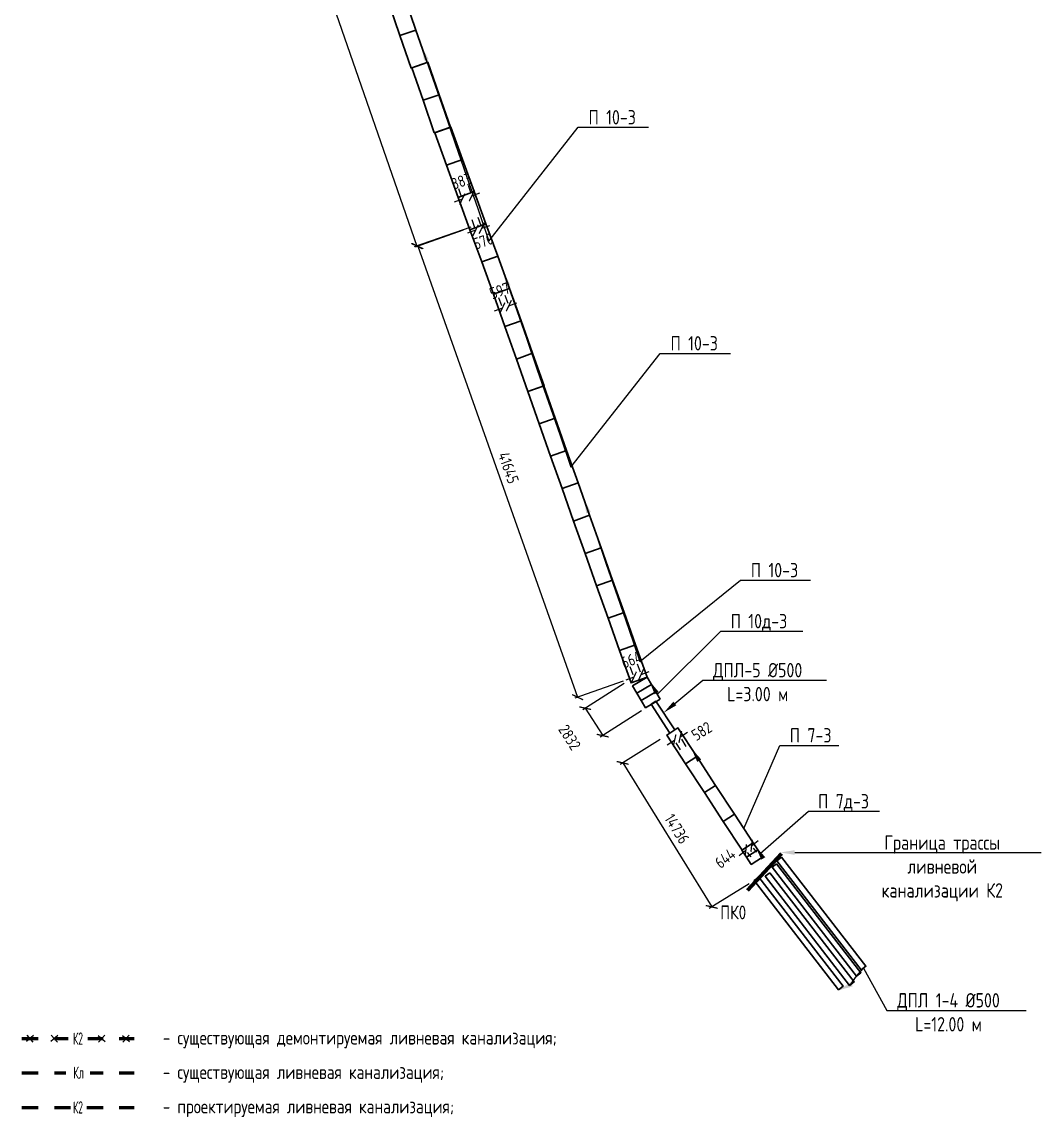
# Model space of a CAD drawing. Header units: millimetres. Extents: x 23457745 to 25202521, y 22218467 to 22861220.
# Drawn here: x 24128369 to 24217034, y 22281633 to 22376963 of the extents above; entities that cross this region are included whole.
import ezdxf
from ezdxf import colors
from ezdxf.entities.mleader import LeaderData, LeaderLine
from ezdxf.math import Vec2, Vec3

# ---------------------------------------------------------------- set-up
doc = ezdxf.new("R2010")
doc.units = ezdxf.units.MM
doc.linetypes.add('Штриховая', pattern=[2822.222233, 1411.111116, -1411.111116])
for name, color, linetype, lineweight in [('Text blocks_Ном._пера__28', 7, 'Continuous', 13), ('ВК_Текст', 7, 'Continuous', 25), ('Лотки К2', 30, 'Continuous', 30), ('Пикеты', 1, 'Continuous', 60), ('Труба К2', 7, 'Continuous', 60)]:
    doc.layers.add(name, color=color, linetype=linetype, lineweight=lineweight)
doc.layers.add('Выноски', color=7, linetype='Continuous')
doc.styles.add('GOST 2.304', font='GOST_type.ttf')
doc.styles.add('GOST_100', font='cs_gost2304.shx', dxfattribs={"width": 0.7, "height": 300})
doc.styles.get("Standard").update_dxf_attribs({"font": 'arial.ttf'})
doc.dimstyles.new('STANDARD$0', dxfattribs={"dimscale": 100, "dimtxt": 2.5, "dimasz": 1, "dimexe": 0.5, "dimexo": 2, "dimgap": 1, "dimtad": 1, "dimdec": 0, "dimzin": 0, "dimdsep": 46, "dimtxsty": 'Standard', "dimblk1": 'OBLIQUE', "dimblk2": 'OBLIQUE', "dimsah": 1, "dimcen": 2, "dimadec": 0, "dimazin": 0, "dimtfac": 1, "dimtdec": 4, "dimtofl": 0, "dimtmove": 2, "dimatfit": 3, "dimldrblk": 'OBLIQUE', "dimfxl": 1, "dimtolj": 1, "dimtzin": 0, "dimarcsym": 0})

# ---------------------------------------------------------------- blocks, each defined once
blk = doc.blocks.new('_ArchTick')
at = {"color": 0, "linetype": 'ByBlock', "const_width": 0.15}
blk.add_lwpolyline([(-0.5, -0.5), (0.5, 0.5)], dxfattribs=at)
blk = doc.blocks.new('*D9')
at = {"color": 0, "lineweight": -2, "transparency": 16777216}
for p, q in [((24185641, 22314727), (24186276, 22315126)), ((24185148, 22314417), (24184513, 22314018)), ((24185667, 22313591), (24185281, 22314206)), ((24186160, 22313901), (24185774, 22314516))]:
    blk.add_line(p, q, dxfattribs=at)
at = {"layer": 'Defpoints', "color": 0, "transparency": 16777216}
for p in [(24185135, 22314437), (24185628, 22314747), (24185641, 22314727)]:
    blk.add_point(p, dxfattribs=at)
at = {"color": 0, "lineweight": -2, "transparency": 16777216, "xscale": 750.0000000000001, "yscale": 750.0000000000001, "zscale": 750.0000000000001}
for p, rotation in [((24185148, 22314417), 32.16562743184361), ((24185641, 22314727), 212.1656274318436)]:
    blk.add_blockref('_ArchTick', p, dxfattribs=dict(at, rotation=rotation))
at = {"color": 0, "transparency": 16777216, "insert": (24187506, 22315227), "char_height": 1000, "attachment_point": 5, "rotation": 32.16563, "style": 'GOST 2.304'}
blk.add_mtext('\\A1;582', dxfattribs=at)
blk = doc.blocks.new('_Oblique')
at = {"color": 0, "linetype": 'ByBlock', "lineweight": -2}
blk.add_line((-0.5, -0.5), (0.5, 0.5), dxfattribs=at)
blk = doc.blocks.new('*D37')
at = {"color": 0, "lineweight": -2, "transparency": 16777216}
for p, q in [((24181264, 22320848), (24181522, 22320154)), ((24181887, 22321079), (24182144, 22320385)), ((24181609, 22319920), (24180905, 22319659)), ((24182231, 22320151), (24182934, 22320411))]:
    blk.add_line(p, q, dxfattribs=at)
at = {"layer": 'Defpoints', "color": 0, "transparency": 16777216}
for p in [(24181612, 22319911), (24182231, 22320151), (24182234, 22320141)]:
    blk.add_point(p, dxfattribs=at)
at = {"color": 0, "lineweight": -2, "transparency": 16777216, "xscale": 750.0000000000001, "yscale": 750.0000000000001, "zscale": 750.0000000000001}
for p, rotation in [((24182231, 22320151), 200.3329451392601), ((24181609, 22319920), 20.33294513926008)]:
    blk.add_blockref('_ArchTick', p, dxfattribs=dict(at, rotation=rotation))
at = {"color": 0, "transparency": 16777216, "insert": (24181398, 22321442), "char_height": 1000, "attachment_point": 5, "rotation": 20.33295, "style": 'GOST 2.304'}
blk.add_mtext('\\A1;664', dxfattribs=at)
blk = doc.blocks.new('*D40')
at = {"color": 0, "lineweight": -2, "transparency": 16777216}
for p, q in [((24167181, 22362760), (24167426, 22362062)), ((24166348, 22362468), (24166593, 22361770)), ((24167509, 22361826), (24168216, 22362074)), ((24166676, 22361534), (24165968, 22361286))]:
    blk.add_line(p, q, dxfattribs=at)
at = {"layer": 'Defpoints', "color": 0, "transparency": 16777216}
for p in [(24167509, 22361826), (24167512, 22361817), (24166679, 22361525)]:
    blk.add_point(p, dxfattribs=at)
at = {"color": 0, "lineweight": -2, "transparency": 16777216, "xscale": 750.0000000000001, "yscale": 750.0000000000001, "zscale": 750.0000000000001}
for p, rotation in [((24166676, 22361534), 19.33773790029869), ((24167509, 22361826), 199.3377379002986)]:
    blk.add_blockref('_ArchTick', p, dxfattribs=dict(at, rotation=rotation))
at = {"color": 0, "transparency": 16777216, "insert": (24166595, 22363096), "char_height": 1000, "attachment_point": 5, "rotation": 19.33774, "style": 'GOST 2.304'}
blk.add_mtext('\\A1;883', dxfattribs=at)
blk = doc.blocks.new('*D41')
at = {"color": 0, "lineweight": -2, "transparency": 16777216}
for p, q in [((24167506, 22359765), (24167752, 22359057)), ((24168044, 22359952), (24168291, 22359244)), ((24167834, 22358821), (24167126, 22358574)), ((24168373, 22359008), (24169081, 22359255))]:
    blk.add_line(p, q, dxfattribs=at)
at = {"layer": 'Defpoints', "color": 0, "transparency": 16777216}
for p in [(24167834, 22358821), (24168373, 22359008), (24168373, 22359008)]:
    blk.add_point(p, dxfattribs=at)
at = {"color": 0, "lineweight": -2, "transparency": 16777216, "xscale": 750.0000000000001, "yscale": 750.0000000000001, "zscale": 750.0000000000001}
for p, rotation in [((24167834, 22358821), 19.18886903696524), ((24168373, 22359008), 199.1888690369652)]:
    blk.add_blockref('_ArchTick', p, dxfattribs=dict(at, rotation=rotation))
at = {"color": 0, "transparency": 16777216, "insert": (24168488, 22357868), "char_height": 1000, "attachment_point": 5, "rotation": 19.18887, "style": 'GOST 2.304'}
blk.add_mtext('\\A1;570', dxfattribs=at)
blk = doc.blocks.new('*D42')
at = {"color": 0, "lineweight": -2, "transparency": 16777216}
for p, q in [((24170390, 22353183), (24170641, 22352488)), ((24169829, 22352981), (24170080, 22352285)), ((24170726, 22352252), (24171431, 22352507)), ((24170164, 22352050), (24169459, 22351796))]:
    blk.add_line(p, q, dxfattribs=at)
at = {"layer": 'Defpoints', "color": 0, "transparency": 16777216}
for p in [(24170726, 22352252), (24170729, 22352243), (24170168, 22352040)]:
    blk.add_point(p, dxfattribs=at)
at = {"color": 0, "lineweight": -2, "transparency": 16777216, "xscale": 750.0000000000001, "yscale": 750.0000000000001, "zscale": 750.0000000000001}
for p, rotation in [((24170164, 22352050), 19.83123365021472), ((24170726, 22352252), 199.8312336502147)]:
    blk.add_blockref('_ArchTick', p, dxfattribs=dict(at, rotation=rotation))
at = {"color": 0, "transparency": 16777216, "insert": (24169936, 22353563), "char_height": 1000, "attachment_point": 5, "rotation": 19.83123, "style": 'GOST 2.304'}
blk.add_mtext('\\A1;597', dxfattribs=at)
blk = doc.blocks.new('*D43')
at = {"color": 0, "lineweight": -2, "transparency": 16777216}
for p, q in [((24191849, 22305250), (24192433, 22305720)), ((24191347, 22304846), (24190762, 22304375)), ((24191798, 22304285), (24191503, 22304651)), ((24192300, 22304689), (24192005, 22305055))]:
    blk.add_line(p, q, dxfattribs=at)
at = {"layer": 'Defpoints', "color": 0, "lineweight": 30, "transparency": 16777216}
for p in [(24191673, 22305468), (24191171, 22305064), (24191849, 22305250)]:
    blk.add_point(p, dxfattribs=at)
at = {"color": 0, "lineweight": -2, "transparency": 16777216, "xscale": 750.0000000000001, "yscale": 750.0000000000001, "zscale": 750.0000000000001}
for p, rotation in [((24191347, 22304846), 38.82638428892812), ((24191849, 22305250), 218.8263842889282)]:
    blk.add_blockref('_ArchTick', p, dxfattribs=dict(at, rotation=rotation))
at = {"color": 0, "transparency": 16777216, "insert": (24189545, 22304163), "char_height": 1000, "attachment_point": 5, "rotation": 38.82638, "style": 'GOST 2.304'}
blk.add_mtext('\\A1;644', dxfattribs=at)
blk = doc.blocks.new('*D62')
at = {"color": 0, "lineweight": -2, "transparency": 16777216}
for p, q in [((24147973, 22415143), (24143042, 22413433)), ((24143279, 22413515), (24162717, 22357455)), ((24167411, 22359083), (24162480, 22357373))]:
    blk.add_line(p, q, dxfattribs=at)
at = {"layer": 'Defpoints', "color": 0, "transparency": 16777216}
for p in [(24148918, 22415471), (24168356, 22359411), (24162717, 22357455)]:
    blk.add_point(p, dxfattribs=at)
at = {"color": 0, "lineweight": -2, "transparency": 16777216, "xscale": 750, "yscale": 750, "zscale": 750}
for p, rotation in [((24143279, 22413515), 109.1232537961037), ((24162717, 22357455), 289.1232537961037)]:
    blk.add_blockref('_ArchTick', p, dxfattribs=dict(at, rotation=rotation))
at = {"color": 0, "transparency": 16777216, "insert": (24153943, 22385813), "char_height": 1000, "attachment_point": 5, "rotation": 289.12325, "style": 'GOST 2.304'}
blk.add_mtext('\\A1;59334', dxfattribs=at)
blk = doc.blocks.new('*D63')
at = {"color": 0, "lineweight": -2, "transparency": 16777216}
for p, q in [((24166770, 22358844), (24162577, 22357360)), ((24162812, 22357443), (24176709, 22318185)), ((24180666, 22319586), (24176473, 22318102))]:
    blk.add_line(p, q, dxfattribs=at)
at = {"layer": 'Defpoints', "color": 0, "transparency": 16777216}
for p in [(24167712, 22359178), (24181609, 22319920), (24176709, 22318185)]:
    blk.add_point(p, dxfattribs=at)
at = {"color": 0, "lineweight": -2, "transparency": 16777216, "xscale": 750, "yscale": 750, "zscale": 750}
for p, rotation in [((24162812, 22357443), 109.4927663873839), ((24176709, 22318185), 289.4927663873839)]:
    blk.add_blockref('_ArchTick', p, dxfattribs=dict(at, rotation=rotation))
at = {"color": 0, "transparency": 16777216, "insert": (24170704, 22338148), "char_height": 1000, "attachment_point": 5, "rotation": 289.49277, "style": 'GOST 2.304'}
blk.add_mtext('\\A1;41645', dxfattribs=at)
blk = doc.blocks.new('*D64')
at = {"color": 0, "lineweight": -2, "transparency": 16777216}
for p, q in [((24180765, 22319383), (24177163, 22317093)), ((24177374, 22317227), (24178894, 22314837)), ((24182285, 22316994), (24178683, 22314703))]:
    blk.add_line(p, q, dxfattribs=at)
at = {"layer": 'Defpoints', "color": 0, "lineweight": 30, "transparency": 16777216}
for p in [(24181609, 22319920), (24183128, 22317530), (24178894, 22314837)]:
    blk.add_point(p, dxfattribs=at)
at = {"color": 0, "lineweight": -2, "transparency": 16777216, "xscale": 750, "yscale": 750, "zscale": 750}
for p, rotation in [((24177374, 22317227), 122.4554157587779), ((24178894, 22314837), 302.4554157587779)]:
    blk.add_blockref('_ArchTick', p, dxfattribs=dict(at, rotation=rotation))
at = {"color": 0, "transparency": 16777216, "insert": (24176023, 22314689), "char_height": 1000, "attachment_point": 5, "rotation": 302.45542, "style": 'GOST 2.304'}
blk.add_mtext('\\A1;2832', dxfattribs=at)
blk = doc.blocks.new('*D65')
at = {"color": 0, "lineweight": -2, "transparency": 16777216}
for p, q in [((24183905, 22314486), (24180421, 22312333)), ((24180633, 22312464), (24188380, 22299928)), ((24191652, 22301950), (24188167, 22299797))]:
    blk.add_line(p, q, dxfattribs=at)
at = {"layer": 'Defpoints', "color": 0, "transparency": 16777216}
for p in [(24184756, 22315012), (24192503, 22302476), (24188380, 22299928)]:
    blk.add_point(p, dxfattribs=at)
at = {"color": 0, "lineweight": -2, "transparency": 16777216, "xscale": 750, "yscale": 750, "zscale": 750}
for p, rotation in [((24180633, 22312464), 121.7144040935792), ((24188380, 22299928), 301.7144040935793)]:
    blk.add_blockref('_ArchTick', p, dxfattribs=dict(at, rotation=rotation))
at = {"color": 0, "transparency": 16777216, "insert": (24185358, 22306722), "char_height": 1000, "attachment_point": 5, "rotation": 301.7144, "style": 'GOST 2.304'}
blk.add_mtext('\\A1;14736', dxfattribs=at)
blk = doc.blocks.new('Плита_П10-3')
at = {"lineweight": 30}
blk.add_lwpolyline([(1495, 740), (-1495, 740), (-1495, -740), (1495, -740)], close=True, dxfattribs=at)
at = {"layer": 'Defpoints', "color": 1, "lineweight": 30}
blk.add_attdef('ПЛИТА_П10-3', (-1019, -101), '', height=250, dxfattribs=at)
blk = doc.blocks.new('Плита_П10д-3')
at = {"lineweight": 30}
blk.add_lwpolyline([(370, 740), (-370, 740), (-370, -740), (370, -740)], close=True, dxfattribs=at)
at = {"color": 1, "lineweight": 30}
blk.add_attdef('ПЛИТА_П10Д-3', (-1054, -76), '', height=250, dxfattribs=at)
blk = doc.blocks.new('Плита_П7-3')
at = {"lineweight": 30}
blk.add_lwpolyline([(1495, 580), (-1495, 580), (-1495, -580), (1495, -580)], close=True, dxfattribs=at)
at = {"layer": 'Defpoints', "color": 1, "lineweight": 30}
blk.add_attdef('ПЛИТА_П7-3', (-902, -146), '', height=250, dxfattribs=at)
blk = doc.blocks.new('Плита_П7д-3')
at = {"lineweight": 30}
blk.add_lwpolyline([(370, 580), (-370, 580), (-370, -580), (370, -580)], close=True, dxfattribs=at)
at = {"layer": 'Defpoints', "color": 1, "lineweight": 30}
blk.add_attdef('ПЛИТА_П7Д-3', (-1023, -31), '', height=250, dxfattribs=at)
blk = doc.blocks.new('*U4')
at = {"color": 255}
blk.add_wipeout([(-200, 125), (200, 125), (200, -125), (-200, -125)], dxfattribs=at)
at = {"layer": 'ВК_Текст', "insert": (0, 0), "char_height": 250, "attachment_point": 5, "style": 'GOST_100'}
blk.add_mtext('К2', dxfattribs=at)
blk = doc.blocks.new('hfdsaf')
at = {"color": 255}
blk.add_wipeout([(-1038, 533), (1038, 533), (1038, -533), (-1038, -533)], dxfattribs=at)
at = {"layer": 'ВК_Текст', "insert": (51, 25), "char_height": 1066.7, "attachment_point": 5, "rotation": 359.99126, "style": 'GOST_100'}
blk.add_mtext('Кл', dxfattribs=at)

msp = doc.modelspace()

# ---------------------------------------------------------------- linework, layer by layer
for p, q in [((24129388.478, 22288733.471, 72631.988), (24128773.107, 22288199.451, -72639.161)), ((24129347.802, 22288158.776, 72631.988), (24128813.783, 22288774.146, -72639.161)), ((24131497.601, 22288733.471, 72643.822), (24130882.231, 22288199.451, -72627.327)), ((24131456.925, 22288158.776, 72643.822), (24130922.906, 22288774.146, -72627.327)), ((24135001.813, 22288733.471, 72643.822), (24135617.183, 22288199.451, -72627.327)), ((24135042.489, 22288158.776, 72643.822), (24135576.508, 22288774.146, -72627.327)), ((24137110.937, 22288733.471, 72631.988), (24137726.307, 22288199.451, -72639.161)), ((24137151.612, 22288158.776, 72631.988), (24137685.631, 22288774.146, -72639.161))]:
    msp.add_line(p, q)
at = {"layer": 'Лотки К2'}
for points in [[(24183519.814, 22317845.226), (24185159.221, 22315332.789), (24184740.482, 22315059.554), (24183101.074, 22317571.992)], [(24194023.384, 22303685.717), (24201363.154, 22294192.152), (24200967.589, 22293886.328), (24193627.819, 22303379.893)], [(24194447.603, 22304250.997), (24201787.373, 22294757.432), (24201391.808, 22294451.608), (24194052.038, 22303945.173)], [(24193429.473, 22302898.094), (24200769.243, 22293404.529), (24200373.678, 22293098.706), (24193033.908, 22302592.271)], [(24192467.675, 22302521.15), (24199807.446, 22293027.585), (24199411.88, 22292721.761), (24192072.11, 22302215.326)]]:
    msp.add_lwpolyline(points, close=True, dxfattribs=at)
at = {"layer": 'Пикеты', "color": 240, "lineweight": 70, "true_color": 0xed1f24}
msp.add_line((24191486.225, 22301390.208), (24194462.235, 22304569.622), dxfattribs=at)
at = {"layer": 'Труба К2', "linetype": 'Штриховая'}
for p, q in [((24128368.949, 22288466.496), (24138130.465, 22288466.496)), ((24128368.949, 22285471.614), (24138130.465, 22285471.614))]:
    msp.add_line(p, q, dxfattribs=at)

# ---------------------------------------------------------------- block references
at = {"color": 1, "lineweight": 30}
for name, p, rotation in [('Плита_П10-3', (24161463.872, 22377427.84), 289.0537432437317), ('Плита_П10-3', (24162439.972, 22374601.653), 289.0537432437317), ('Плита_П10-3', (24163481.214, 22371797.966), 289.0537432437317), ('Плита_П10-3', (24164457.314, 22368971.779), 289.0537432437317), ('Плита_П10-3', (24165486.041, 22366151.526), 290.0000000000001), ('Плита_П10-3', (24166508.681, 22363341.845), 290.0000000000001), ('Плита_П10-3', (24167531.322, 22360532.164), 290.0000000000001), ('Плита_П10-3', (24168553.962, 22357722.483), 290.0000000000001), ('Плита_П10-3', (24169576.602, 22354912.802), 290.0000000000001), ('Плита_П10-3', (24170590.252, 22352093.932), 289.5565929354635), ('Плита_П10-3', (24171591.118, 22349276.421), 289.5565929354635), ('Плита_П10-3', (24172591.984, 22346458.91), 289.5565929354635), ('Плита_П10-3', (24173573.821, 22343634.64), 289.5565929354635), ('Плита_П10-3', (24174555.659, 22340810.369), 289.5565929354635), ('Плита_П10-3', (24175556.525, 22337992.859), 289.5565929354635), ('Плита_П10-3', (24176557.391, 22335175.348), 289.5565929354635), ('Плита_П10-3', (24177558.257, 22332357.837), 289.5565929354635), ('Плита_П10-3', (24178559.123, 22329540.326), 289.5565929354635), ('Плита_П10-3', (24179559.989, 22326722.815), 289.5565929354635), ('Плита_П10-3', (24180560.855, 22323905.304), 289.5565929354635), ('Плита_П10-3', (24181561.721, 22321087.794), 289.5565929354635), ('Плита_П10д-3', (24182315.063, 22319228.885), 300.9457362167798), ('Плита_П10д-3', (24182695.59, 22318594.22), 300.9457362167798), ('Плита_П10д-3', (24183076.118, 22317959.556), 300.9457362167798), ('Плита_П7-3', (24185768.615, 22313945.311), 303.2071911302552), ('Плита_П7-3', (24187406.143, 22311443.592), 303.2071911302552), ('Плита_П7-3', (24189043.672, 22308941.872), 303.2071911302552), ('Плита_П7-3', (24190681.2, 22306440.152), 303.2071911302552), ('Плита_П7д-3', (24191700.335, 22304880.741), 303), ('Плита_П7д-3', (24192103.367, 22304260.125), 303)]:
    msp.add_blockref(name, p, dxfattribs=dict(at, rotation=rotation))
at = {"layer": 'ВК_Текст', "xscale": 4.266666666666672, "yscale": 4.266666666666672, "zscale": 4.266666666666672}
msp.add_blockref('*U4', (24133249.626, 22282476.732), dxfattribs=at)

# ---------------------------------------------------------------- texts
at = {"layer": 'Text blocks_Ном._пера__28', "style": 'GOST 2.304'}
for s, p in [('- существующая демонтируемая ливневая канализация;', (24140621.387, 22287948.952)), ('- существующая ливневая канализация;', (24140621.387, 22284954.07)), ('- проектируемая ливневая канализация;', (24140621.387, 22281959.188))]:
    msp.add_text(s, height=1200, dxfattribs=at).set_placement(p)
at = {"layer": 'Пикеты', "style": 'GOST 2.304'}
msp.add_text('ПК0', height=1200, dxfattribs=at).set_placement((24189123.001, 22298846.003, -101739))

# ---------------------------------------------------------------- dimensions: what is measured, and where the dimension line sits
for p1, p2, distance, override, picture, middle in [((24148918.254, 22415470.58), (24168356.253, 22359410.579), -5969.102, {"dimscale": 500, "dimtxt": 2, "dimasz": 1.5, "dimtxsty": 'GOST 2.304', "dimblk1": 'ArchTick', "dimblk2": 'ArchTick', "dimatfit": 2}, '*D62', (24153943.042, 22385812.929)), ((24166679.081, 22361524.584), (24167511.82, 22361816.821), 9.842, {"dimscale": 500, "dimtxt": 2, "dimasz": 1.5, "dimtxsty": 'GOST 2.304', "dimblk1": 'ArchTick', "dimblk2": 'ArchTick'}, '*D40', (24166595.369, 22363095.701)), ((24167712.253, 22359177.58), (24181608.547, 22319919.905), -5197.719, {"dimscale": 500, "dimtxt": 2, "dimasz": 1.5, "dimtxsty": 'GOST 2.304', "dimblk1": 'ArchTick', "dimblk2": 'ArchTick', "dimatfit": 2}, '*D63', (24170703.953, 22338148.253)), ((24170167.924, 22352040.346), (24170729.055, 22352242.712), 10.315, {"dimscale": 500, "dimtxt": 2, "dimasz": 1.5, "dimtxsty": 'GOST 2.304', "dimblk1": 'ArchTick', "dimblk2": 'ArchTick'}, '*D42', (24169935.872, 22353562.948)), ((24181611.936, 22319910.761), (24182234.469, 22320141.45), 9.752, {"dimscale": 500, "dimtxt": 2, "dimasz": 1.5, "dimtxsty": 'GOST 2.304', "dimblk1": 'ArchTick', "dimblk2": 'ArchTick'}, '*D37', (24181398.353, 22321442.453)), ((24181608.547, 22319919.905), (24183128.339, 22317530.208), -5018.186, {"dimscale": 500, "dimtxt": 2, "dimasz": 1.5, "dimtxsty": 'GOST 2.304', "dimblk1": 'ArchTick', "dimblk2": 'ArchTick', "dimatfit": 2}, '*D64', (24176022.719, 22314689.322)), ((24184756.009, 22315011.716), (24192502.569, 22302476.017), -4846.313, {"dimscale": 500, "dimtxt": 2, "dimasz": 1.5, "dimtxsty": 'GOST 2.304', "dimblk1": 'ArchTick', "dimblk2": 'ArchTick', "dimatfit": 2}, '*D65', (24185357.919, 22306722.291))]:
    dim = msp.add_aligned_dim(p1=p1, p2=p2, distance=distance, dimstyle='STANDARD$0', override=override)
    dim.commit()
    dim.dimension.update_dxf_attribs({"geometry": picture, "text_midpoint": middle})
for base, p1, p2, angle, picture, middle in [((24168372.789, 22359008.115), (24167834.494, 22358820.69), (24168372.816, 22359008.036), 19.18886904, '*D41', (24168487.632, 22357868.054)), ((24185640.755, 22314727.221), (24185134.992, 22314437.387), (24185628.03, 22314747.456), 32.16562743, '*D9', (24187505.557, 22315227.162)), ((24191848.757, 22305249.503), (24191171.253, 22305063.58), (24191673.254, 22305467.58), 38.82638429, '*D43', (24189544.955, 22304163.221))]:
    dim = msp.add_linear_dim(base=base, p1=p1, p2=p2, angle=angle, dimstyle='STANDARD$0', override={"dimscale": 500, "dimtxt": 2, "dimasz": 1.5, "dimtxsty": 'GOST 2.304', "dimblk1": 'ArchTick', "dimblk2": 'ArchTick'})
    dim.commit()
    dim.dimension.update_dxf_attribs({"geometry": picture, "text_midpoint": middle, "dimtype": 161})

# ---------------------------------------------------------------- leaders
at = {"layer": 'Выноски', "color": 0, "lineweight": -2}
ml = msp.add_multileader_mtext('Standard', dxfattribs=at)
ml.set_content('{\\C0;П 10-3}', color=5, style='GOST 2.304')
ml.set_leader_properties(lineweight=-3)
ml.build(insert=Vec2(0, 0))
ml.multileader.update_dxf_attribs({"text_left_attachment_type": 6, "text_right_attachment_type": 6, "dogleg_length": 1, "arrow_head_size": 1250, "scale": 500})
ctx = ml.context
ctx.base_point, ctx.scale, ctx.char_height, ctx.arrow_head_size, ctx.landing_gap_size, ctx.plane_origin = Vec3(24176874.114, 22367789.382, -110215), 500, 1250, 1250, 900, Vec3(24170107.267, 22350987.526, -110215)
ctx.left_attachment, ctx.right_attachment, ctx.text_align_type = 6, 6, 1
notes = []
notes.append((ctx, [(0, (1, 1, 0), (24176774.266, 22367789.382, -110215), (1, 0), 99.848, [(6, [(24163139.43, 22374843.23, -110215), (24164115.53, 22372017.044, -110215), (24165091.63, 22369190.858, -110215), (24166067.73, 22366364.671, -110215), (24167043.83, 22363538.485, -110215), (24168019.93, 22360712.299, -110215), (24168996.031, 22357886.113, -110215)], 0, [])])]))
ctx.mtext.insert, ctx.mtext.alignment, ctx.mtext.flow_direction = Vec3(24179725.955, 22369289.382, -110215), 2, 5
ml = msp.add_multileader_mtext('Standard', dxfattribs=at)
ml.set_content('{\\C0;П 10-3}', color=5, style='GOST 2.304')
ml.set_leader_properties(lineweight=-3)
ml.build(insert=Vec2(0, 0))
ml.multileader.update_dxf_attribs({"text_left_attachment_type": 6, "text_right_attachment_type": 6, "dogleg_length": 1, "arrow_head_size": 1250, "scale": 500})
ctx = ml.context
ctx.base_point, ctx.scale, ctx.char_height, ctx.arrow_head_size, ctx.landing_gap_size, ctx.plane_origin = Vec3(24184006.659, 22348112.049, -110215), 500, 1250, 1250, 900, Vec3(24177239.812, 22331310.193, -110215)
ctx.left_attachment, ctx.right_attachment, ctx.text_align_type = 6, 6, 1
notes.append((ctx, [(0, (1, 1, 0), (24183906.811, 22348112.049, -110215), (1, 0), 99.848, [(6, [(24170271.975, 22355165.897, -110215), (24171248.075, 22352339.711, -110215), (24172224.175, 22349513.525, -110215), (24173200.275, 22346687.338, -110215), (24174176.375, 22343861.152, -110215), (24175152.476, 22341034.966, -110215), (24176128.576, 22338208.78, -110215)], 0, [])])]))
ctx.mtext.insert, ctx.mtext.alignment, ctx.mtext.flow_direction = Vec3(24186858.5, 22349612.049, -110215), 2, 5
ml = msp.add_multileader_mtext('Standard', dxfattribs=at)
ml.set_content('{\\C0;П 10-3}', color=5, style='GOST 2.304')
ml.set_leader_properties(lineweight=-3)
ml.build(insert=Vec2(0, 0))
ml.multileader.update_dxf_attribs({"text_left_attachment_type": 6, "text_right_attachment_type": 6, "dogleg_length": 1, "arrow_head_size": 1250, "scale": 500})
ctx = ml.context
ctx.base_point, ctx.scale, ctx.char_height, ctx.arrow_head_size, ctx.landing_gap_size, ctx.plane_origin = Vec3(24190989.386, 22328369.206, -110215), 500, 1250, 1250, 900, Vec3(24184222.539, 22311567.35, -110215)
ctx.left_attachment, ctx.right_attachment, ctx.text_align_type = 6, 6, 1
notes.append((ctx, [(0, (1, 1, 0), (24190889.538, 22328369.206, -110215), (1, 0), 99.848, [(5, [(24177254.701, 22335423.054, -110215), (24178230.801, 22332596.867, -110215), (24179206.902, 22329770.681, -110215), (24180183.002, 22326944.495, -110215), (24181159.102, 22324118.309, -110215), (24182135.202, 22321292.123, -110215)], 0, [])])]))
ctx.mtext.insert, ctx.mtext.alignment, ctx.mtext.flow_direction = Vec3(24193841.226, 22329869.206, -110215), 2, 5
ml = msp.add_multileader_mtext('Standard', dxfattribs=at)
ml.set_content('{\\C0;П 10д-3}', color=5, style='GOST 2.304')
ml.set_leader_properties(lineweight=-3)
ml.build(insert=Vec2(0, 0))
ml.multileader.update_dxf_attribs({"text_left_attachment_type": 6, "text_right_attachment_type": 6, "dogleg_length": 1, "arrow_head_size": 1250, "scale": 500})
ctx = ml.context
ctx.base_point, ctx.scale, ctx.char_height, ctx.arrow_head_size, ctx.landing_gap_size, ctx.plane_origin = Vec3(24189281.914, 22323925.608, -110215), 500, 1250, 1250, 900, Vec3(24187604.298, 22300715.994, -110215)
ctx.left_attachment, ctx.right_attachment, ctx.text_align_type = 6, 6, 1
notes.append((ctx, [(0, (1, 1, 0), (24189182.066, 22323925.608, -110215), (1, 0), 99.848, [(2, [(24182949.728, 22319609.412, -110215), (24183330.255, 22318974.747, -110215), (24183652.014, 22318438.099, -110215)], 0, [])])]))
ctx.mtext.insert, ctx.mtext.alignment, ctx.mtext.flow_direction = Vec3(24192491.152, 22325425.608, -110215), 2, 5
ml = msp.add_multileader_mtext('Standard', dxfattribs=at)
ml.set_content('{\\C0;ДПЛ-5 %%C500\\PL=3.00 м}', color=5, style='GOST 2.304')
ml.set_leader_properties(lineweight=-3)
ml.build(insert=Vec2(0, 0))
ml.multileader.update_dxf_attribs({"text_left_attachment_type": 6, "text_right_attachment_type": 6, "dogleg_length": 1, "arrow_head_size": 1250, "scale": 500})
ctx = ml.context
ctx.base_point, ctx.scale, ctx.char_height, ctx.arrow_head_size, ctx.landing_gap_size, ctx.plane_origin = Vec3(24187694.437, 22319659.589), 500, 1250, 1250, 900, Vec3(24186457.237, 22295935.208)
ctx.left_attachment, ctx.right_attachment, ctx.text_align_type = 6, 6, 1
notes.append((ctx, [(0, (1, 1, 0), (24187594.589, 22319659.589), (1, 0), 99.848, [(1, [(24184206.962, 22316833.86)], 0, [])])]))
ctx.mtext.insert, ctx.mtext.alignment, ctx.mtext.flow_direction = Vec3(24192378.39, 22321159.589), 2, 5
ml = msp.add_multileader_mtext('Standard', dxfattribs=at)
ml.set_content('{\\C0;П 7-3}', color=5, style='GOST 2.304')
ml.set_leader_properties(lineweight=-3)
ml.build(insert=Vec2(0, 0))
ml.multileader.update_dxf_attribs({"text_left_attachment_type": 6, "text_right_attachment_type": 6, "dogleg_length": 1, "arrow_head_size": 1250, "scale": 500})
ctx = ml.context
ctx.base_point, ctx.scale, ctx.char_height, ctx.arrow_head_size, ctx.landing_gap_size, ctx.plane_origin = Vec3(24194402.542, 22313989.349, -110215), 500, 1250, 1250, 900, Vec3(24189971.526, 22291148.419, -110215)
ctx.left_attachment, ctx.right_attachment, ctx.text_align_type = 6, 6, 1
notes.append((ctx, [(0, (1, 1, 0), (24194302.694, 22313989.349, -110215), (1, 0), 99.848, [(3, [(24186616.225, 22313709.418, -110215), (24187722.253, 22311994.08, -110215), (24189528.955, 22309259.519, -110215), (24191166.483, 22306757.8, -110215)], 0, [])])]))
ctx.mtext.insert, ctx.mtext.alignment, ctx.mtext.flow_direction = Vec3(24196986.334, 22315489.349, -110215), 2, 5
ml = msp.add_multileader_mtext('Standard', dxfattribs=at)
ml.set_content('{\\C0;П 7д-3}', color=5, style='GOST 2.304')
ml.set_leader_properties(lineweight=-3)
ml.build(insert=Vec2(0, 0))
ml.multileader.update_dxf_attribs({"text_left_attachment_type": 6, "text_right_attachment_type": 6, "dogleg_length": 1, "arrow_head_size": 1250, "scale": 500})
ctx = ml.context
ctx.base_point, ctx.scale, ctx.char_height, ctx.arrow_head_size, ctx.landing_gap_size, ctx.plane_origin = Vec3(24196906.554, 22308250.996, -110215), 500, 1250, 1250, 900, Vec3(24194582.489, 22285542.276, -110215)
ctx.left_attachment, ctx.right_attachment, ctx.text_align_type = 6, 6, 1
notes.append((ctx, [(0, (1, 1, 0), (24196806.706, 22308250.996, -110215), (1, 0), 99.848, [(1, [(24192186.763, 22305196.632, -110215), (24192589.796, 22304576.015, -110215)], 0, [])])]))
ctx.mtext.insert, ctx.mtext.alignment, ctx.mtext.flow_direction = Vec3(24199847.744, 22309750.996, -110215), 2, 5
ml = msp.add_multileader_mtext('Standard', dxfattribs=at)
ml.set_content('{\\C0;Граница трассы\\Pливневой\\Pканализации К2}', color=5, style='GOST 2.304')
ml.set_leader_properties(lineweight=-3)
ml.build(insert=Vec2(0, 0))
ml.multileader.update_dxf_attribs({"text_left_attachment_type": 6, "text_right_attachment_type": 6, "dogleg_length": 1, "arrow_head_size": 1250, "scale": 500})
ctx = ml.context
ctx.base_point, ctx.scale, ctx.char_height, ctx.arrow_head_size, ctx.landing_gap_size, ctx.plane_origin = Vec3(24202499.238, 22304657.042), 500, 1250, 1250, 900, Vec3(24201904.413, 22301322.095)
ctx.left_attachment, ctx.right_attachment, ctx.text_align_type = 6, 6, 1
notes.append((ctx, [(0, (1, 1, 0), (24202399.39, 22304657.042), (1, 0), 99.848, [(1, [(24194359.719, 22304665.58)], 0, [])])]))
ctx.mtext.insert, ctx.mtext.alignment, ctx.mtext.flow_direction = Vec3(24208433.637, 22306157.042), 2, 5
ml = msp.add_multileader_mtext('Standard', dxfattribs=at)
ml.set_content('{\\C0;ДПЛ 1-4 %%C500\\PL=12.00 м}', color=5, style='GOST 2.304')
ml.set_leader_properties(lineweight=-3)
ml.build(insert=Vec2(0, 0))
ml.multileader.update_dxf_attribs({"text_left_attachment_type": 6, "text_right_attachment_type": 6, "dogleg_length": 1, "arrow_head_size": 1250, "scale": 500})
ctx = ml.context
ctx.base_point, ctx.scale, ctx.char_height, ctx.arrow_head_size, ctx.landing_gap_size, ctx.plane_origin = Vec3(24203728.413, 22290921.821, 105124), 500, 1250, 1250, 900, Vec3(24187739.819, 22268082.115, 105124)
ctx.left_attachment, ctx.right_attachment, ctx.text_align_type = 6, 6, 1
notes.append((ctx, [(0, (1, 1, 0), (24203628.566, 22290921.821, 105124), (1, 0), 99.848, [(4, [(24199419.934, 22292667.564, 105124), (24200411.834, 22293128.205, 105124), (24200967.589, 22293886.328, 105124), (24201589.59, 22294604.52, 105124)], 0, [])])]))
ctx.mtext.insert, ctx.mtext.alignment, ctx.mtext.flow_direction = Vec3(24208979.289, 22292421.821, 105124), 2, 5
for ctx, leaders in notes:
    for number, flags, end, landing, length, lines in leaders:
        leader = LeaderData()
        leader.index, (leader.has_last_leader_line, leader.has_dogleg_vector, leader.attachment_direction) = number, flags
        leader.last_leader_point, leader.dogleg_vector, leader.dogleg_length = Vec3(end), Vec3(landing), length
        for number, points, colour, breaks in lines:
            line = LeaderLine()
            line.index, line.vertices, line.color, line.breaks = number, Vec3.list(points), colors.encode_raw_color(colour), breaks
            leader.lines.append(line)
        ctx.leaders.append(leader)

# ---------------------------------------------------------------- next in the draw order: linework, layer by layer
at = {"layer": 'Труба К2', "linetype": 'Штриховая'}
msp.add_line((24128368.949, 22282476.732), (24138130.465, 22282476.732), dxfattribs=at)

# ---------------------------------------------------------------- next in the draw order: block references
msp.add_blockref('hfdsaf', (24133249.707, 22285471.773))
at = {"layer": 'ВК_Текст', "xscale": 4.266666666666672, "yscale": 4.266666666666672, "zscale": 4.266666666666672}
msp.add_blockref('*U4', (24133249.707, 22288466.496), dxfattribs=at)

doc.saveas('drawing.dxf')
